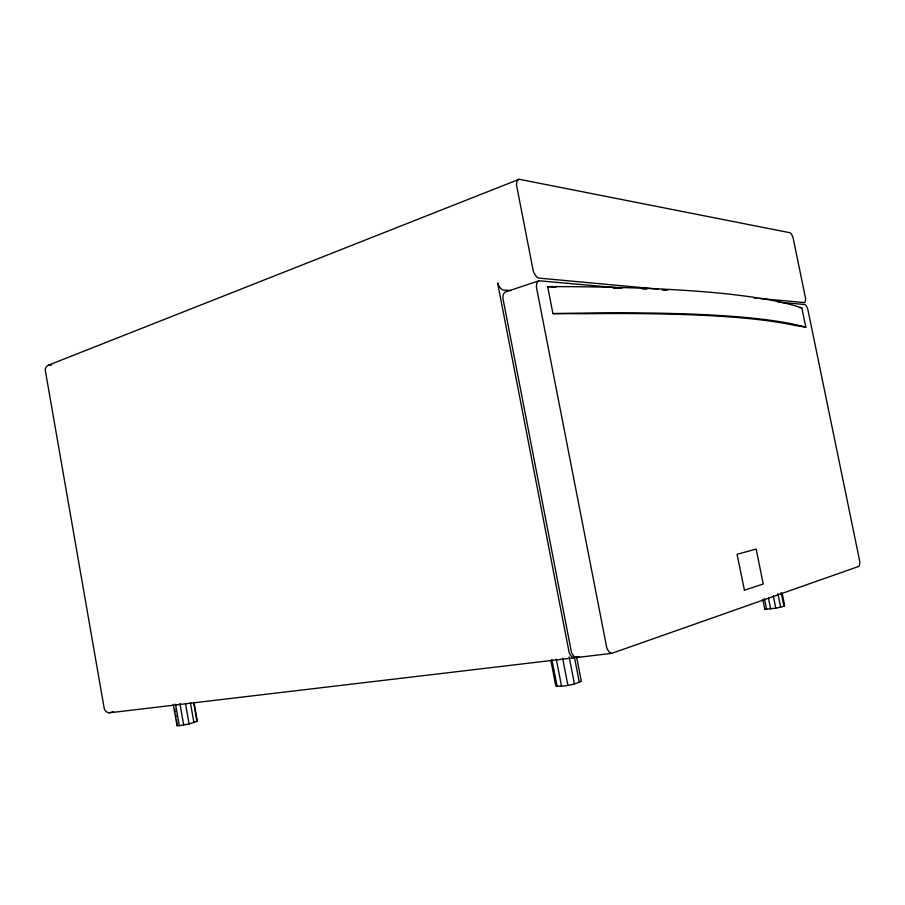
<?xml version="1.0" encoding="UTF-8"?>
<svg xmlns="http://www.w3.org/2000/svg" width="905" height="905" viewBox="0 0 905 905"><rect width="100%" height="100%" fill="white"/><g stroke="black" fill="none" stroke-linecap="round" stroke-linejoin="round"><path stroke-width="1.36" d="M173.24 704.294L177.029 725.731L179.303 725.686L189.088 723.943L197.358 721.093L194.043 702.461M177.029 725.731L176.566 719.803M762.87 599.766L764.782 609.269L775.789 608.183L783.911 606.271L784.68 605.683L782.203 593.442M764.782 609.269L765.619 608.68M550.862 660.469L555.749 685.854C564.166 686.952 573.521 684.734 581.327 681.352L576.655 657.234M578.103 656.442L574.098 657.811L109.381 712.801A7.048 5.803 -89.8 0 1 104.267 708.785L45.25 370.066A7.014 5.6 60.9 0 1 48.734 365.066L519.176 179.269L790.178 232.777A6.674 2.455 74.6 0 1 793.108 237.925L805.484 298.005A6.663 2.477 75.4 0 1 804.556 302.609L759.499 298.446M622.018 288.186L538.995 280.776L505.567 291.919A9.31 5.045 72.5 0 0 502.92 298.322L571.372 651.905A9.469 5.181 82.2 0 0 576.406 657.539L611.735 653.365L858.89 566.372A6.765 2.523 79.5 0 0 859.648 560.862L807.848 309.487A6.663 2.477 75.6 0 0 804.952 304.533L778.21 302.134M576.406 657.539L579.076 656.634M744.283 590.241L763.22 584.019L756.161 549.075L737.055 554.312L744.442 590.218M109.381 712.801L113.487 711.715M48.734 365.066L51.562 365.054M552.944 313.605L586.067 313.73A1554.79 124.324 -7.9 0 1 794.285 325.325L805.823 327.203L801.841 307.881A1558.376 140.75 -7.5 0 0 547.661 286.614L552.944 313.605A1559.994 124.811 -7.9 0 1 805.823 327.203M511.302 290.618L502.875 289.973A9.31 5.034 72 0 1 497.626 282.994L569.064 652.188A9.457 5.181 82.2 0 0 574.098 657.811M547.661 286.614L555.93 287.304M799.33 307.666L801.841 307.881M658.139 289.102L538.464 278.061A9.491 4.921 72.3 0 1 533.249 270.878L516.551 185.265A9.548 4.842 70.4 0 1 519.176 179.269M662.358 289.487L667.992 290.007M753.876 297.937L756.693 298.198M781.151 592.617L783.911 606.271M777.893 593.499L780.664 607.187M773.3 595.852L775.789 608.183M768.436 598.047L770.641 608.986M764.42 598.476L766.614 609.382M574.381 656.906L579.336 682.472M569.177 656.917L574.404 683.92M562.65 658.263L567.865 685.289M556.303 659.213L561.519 686.194M551.903 659.53L557.084 686.397M193.636 702.947L196.962 721.658M190.367 702.585L193.942 722.699M185.502 703.762L189.088 723.943M179.903 703.502L183.715 725.041M175.491 704.192L179.303 725.686M174.676 709.135L175.151 711.805M175.615 714.475L176.09 717.133M613.081 288.084A1553.184 140.185 -7.5 0 1 618.884 288.231M642.369 288.978A1553.184 140.185 -7.5 0 1 646.747 289.159M662.189 289.849A1553.184 140.185 -7.5 0 1 666.25 290.064M538.995 280.776A9.491 4.944 72.8 0 0 536.45 287.258L606.735 647.607A9.65 5.068 81.9 0 0 611.735 653.365"/></g></svg>
